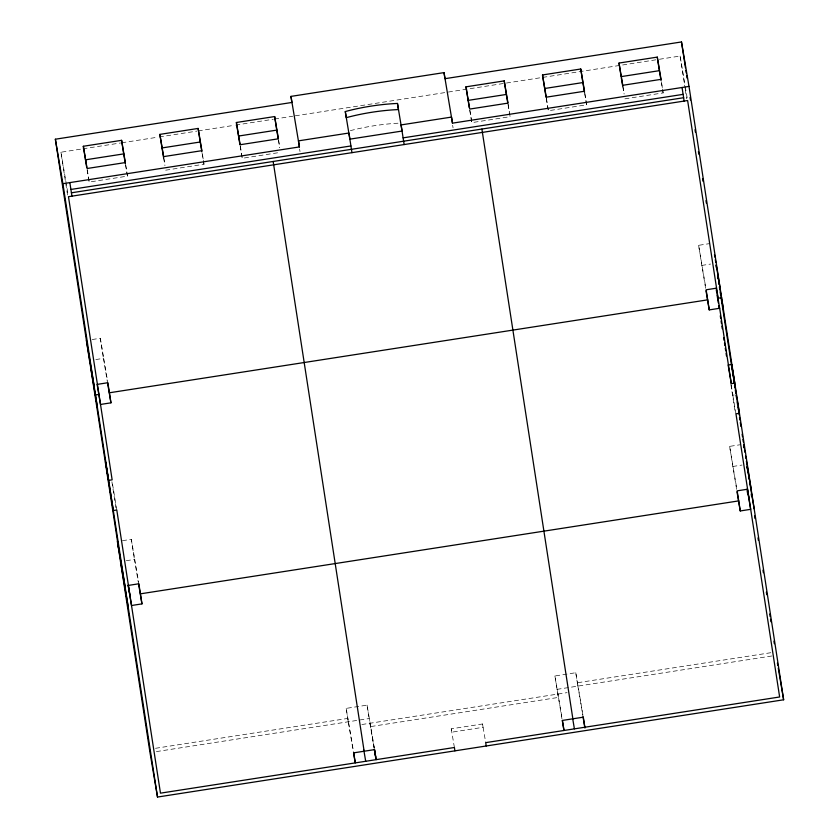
<?xml version="1.0" encoding="UTF-8"?>
<svg xmlns="http://www.w3.org/2000/svg" width="839" height="839" viewBox="0 0 839 839"><rect width="100%" height="100%" fill="white"/><g stroke="black" fill="none" stroke-linecap="round" stroke-linejoin="round"><path stroke-width="0.63" stroke-dasharray="4.2 3.15" d="M67.529 194.931L60.943 152.226L81.656 149.006M82.946 148.807L120.501 142.976M121.791 142.777L158.047 137.145M159.337 136.946L196.892 131.115M198.182 130.905L234.438 125.284M235.728 125.074L273.283 119.243M274.573 119.044L292.696 116.233M295.286 115.824L445.761 92.458M448.341 92.049L658.091 59.475M659.391 59.265L680.104 56.056L685.044 85.274M87.099 169.719L89.186 182.063L127.455 176.127L125.357 162.567M165.713 170.181L203.982 164.234L202.262 153.138M240.153 145.944L242.24 158.298L280.509 152.352M469.735 110.276L471.822 122.63L510.081 116.684L509.514 112.992M546.252 98.394L548.349 110.748L586.608 104.802L584.521 91.241M624.877 98.855L663.135 92.909L661.426 81.823M92.206 339.522L100.323 338.264L107.623 381.451M705.589 288.301L698.614 245.324L709.049 243.698M95.835 359.543L103.428 358.368L107.287 381.231M701.719 265.428L710.57 264.054M731.251 385.111L732.804 395.159L735.121 394.802M122.484 540.694L131.335 539.309L138.645 582.507M736.6 489.357L729.626 446.379L739.746 444.806M126.322 560.683L134.439 559.424L138.309 582.287M732.73 466.484L742.012 465.047M348.258 721.781L346.192 708.378L367.062 705.138L374.372 748.336M561.941 718.771L554.904 675.961L575.774 672.721L582.864 714.65M155.53 748.294L347.745 718.436L353.334 751.461M770.821 652.711L577.326 682.768L582.906 715.803M156.421 751.587L369.129 718.541L374.1 747.948M556.97 689.364L772.247 655.92M361.861 724.518L567.091 692.636M482.551 723.973L483.065 727.319L451.76 732.185L451.246 728.829L482.551 723.973L485.708 742.641M685.264 86.543L687.193 97.974M732.804 395.159L735.96 413.826M698.614 245.324L705.924 288.522M729.626 446.379L736.726 488.308M661.258 81.792L663.135 92.909M622.779 86.501L624.038 93.916M584.731 93.685L586.608 104.802M507.994 104.34L509.661 114.219M554.904 675.961L561.994 717.89M452.63 125.284L453.06 127.822M451.246 728.829L454.402 747.497M299.586 149.059L300.016 151.597M278.412 139.998L279.67 147.412M374.225 748.357L369.978 723.26L370.492 726.605L558.334 697.429L557.82 694.084M346.192 708.378L353.282 750.307M202.094 153.118L203.982 164.234M163.626 157.826L164.884 165.241M125.577 165.01L127.455 176.127M60.943 152.226L68.242 195.424M116.789 510.007L112.08 481.282M730.863 384.325L735.247 412.757M680.104 56.056L685.096 88.41M685.295 89.7L686.69 98.761M622.968 86.532L624.111 93.926M546.441 98.415L548.349 110.748M508.182 104.361L509.325 111.755M575.774 672.721L577.84 686.124M469.913 110.308L471.822 122.63M367.062 705.138L369.129 718.541M278.6 140.019L279.744 147.423M240.342 145.965L242.24 158.298M163.815 157.847L164.958 165.252M87.287 169.74L89.186 182.063M100.323 338.264L103.428 358.368M131.335 539.309L134.439 559.424M111.902 481.785L116.086 508.937M350.356 130.653A68.641 18.458 -8.8 0 1 398.389 123.186"/><path stroke-width="1.26" d="M97.03 404.996L89.511 360.529L55.364 139.211L291.899 102.463L290.965 96.391L444.02 72.615L452.473 123.155L689.008 86.417L783.636 699.789L157.512 797.05L149.992 752.583L117.418 541.48L124.948 585.947M689.008 86.417L681.488 41.95L444.953 78.688L444.02 72.615M83.334 146.269L121.603 140.333L125.357 162.567L87.099 168.503L83.334 146.269L86.679 167.244M159.861 134.387L198.13 128.44L201.884 150.674L163.626 156.62L159.861 134.387L163.626 157.826M236.388 122.494L274.657 116.558L278.412 138.792L240.153 144.728L236.388 122.494L238.486 136.054L276.744 130.118L278.202 138.76M465.97 86.837L504.229 80.89L507.994 103.124L469.725 109.07L465.97 86.837L469.316 107.812M542.497 74.954L580.756 69.008L584.521 91.241L546.252 97.188L542.497 74.954L546.053 97.156M619.014 63.061L657.283 57.115L661.048 79.348L622.779 85.295L619.014 63.061L621.112 76.622L659.37 70.675L661.048 80.565M85.431 159.83L123.69 153.894L125.368 163.773M161.958 147.947L200.217 142.001L201.884 151.88M468.057 100.397L506.326 94.45L507.784 103.103M544.584 88.515L582.853 82.568L584.521 92.447M55.364 139.211L62.894 183.678L299.429 146.93L298.485 140.858L348.93 133.023L351.95 152.656M70.906 189.457L350.922 145.955M403.098 137.858L683.114 94.356M71.42 192.802L683.628 97.712M97.408 384.346L107.843 382.731L110.947 402.835L100.512 404.45L97.114 384.367M716.569 288.165L706.134 289.791L709.238 309.895L719.673 308.28L731.304 383.675L734.786 383.129L731.629 364.462L728.147 365.007L731.304 383.675M95.478 394.938L98.96 394.403M109.395 392.778L707.686 299.848M721.603 297.677L718.121 298.223L687.623 100.523L68.462 196.693L112.143 479.845L108.661 480.39L105.504 461.723L113.317 510.542L116.789 510.007L160.469 793.159L454.402 747.497L454.916 750.853M128.419 585.402L138.855 583.776L141.959 603.891L131.524 605.506L128.084 585.182M747.591 489.221L737.156 490.846L740.25 510.951L750.685 509.325L747.255 489.001M140.407 593.834L738.708 500.893M714.461 254.595L714.891 257.133M715.321 259.681L715.751 262.219M716.181 264.757L720.051 287.63M716.024 265.575L716.412 267.872M717.848 276.356L718.268 278.863M718.698 281.38L719.117 283.886M719.547 286.393L723.155 307.735M736.275 394.624L739.432 413.291L735.96 413.826L779.641 696.978L485.708 742.641L486.221 745.986M743.742 445.373L744.13 447.669M744.518 449.977L744.906 452.284M745.546 456.049L745.965 458.555M746.395 461.072L751.062 488.686M747.077 466.862L747.507 469.4L747.046 466.904M747.937 471.948L748.367 474.486M748.797 477.024L749.227 479.572M749.657 482.11L754.167 508.791M716.275 288.186L719.673 308.28M777.396 662.946L777.826 665.484M778.256 668.033L783.636 699.789M747.444 489.231L749.143 499.278M706.019 290.839L709.238 309.895M737.03 491.895L740.25 510.951M621.321 77.859L622.779 86.501M583 716.611L584.93 728.053M572.712 718.813L574.411 728.86M562.277 720.439L563.976 730.486L562.424 720.428L583.294 717.188L584.846 727.235M397.476 103.449L402.049 131.052L349.873 139.148L345.29 111.556A68.641 18.458 -8.8 0 1 397.476 103.449L398.42 109.573A68.641 18.458 -8.8 0 0 346.234 117.68L345.29 111.556M290.965 96.391L299.429 146.93M374.435 749.615L376.134 759.662L374.582 749.605L353.712 752.845L355.264 762.903L353.544 752.74M374.32 749.206L374.739 751.713M375.169 754.219L375.589 756.736M363.79 749.982L365.699 761.277M238.685 137.292L239.944 144.707M107.507 382.5L110.947 402.835M138.519 583.556L141.959 603.891M128.273 585.412L129.972 595.459M86.407 340.424L93.926 384.891M120.522 561.585L128.042 606.052M731.629 364.462L736.086 393.365M681.488 41.95L685.473 67.749M685.872 70.329L686.271 72.909M686.659 75.489L687.057 78.069M690.046 97.408L690.445 99.988M695.017 129.657L695.416 132.237M698.405 151.586L698.803 154.166M702.579 178.676L702.977 181.255M705.966 200.594L706.365 203.174M717.796 276.503L718.194 279.083M718.593 281.673L718.992 284.253M719.39 286.844L719.789 289.424M720.187 292.014L720.586 294.594M720.984 297.184L732.552 372.149M732.95 374.729L733.349 377.319M733.747 379.899L734.146 382.49M734.544 385.07L734.943 387.66M735.342 390.24L735.74 392.83M736.139 395.41L736.537 398.001M737.135 401.871L737.533 404.461M737.932 407.041L738.33 409.631M738.729 412.211L739.128 414.802M739.526 417.382L739.925 419.972M740.323 422.552L740.921 426.432M742.116 434.183L742.515 436.773M742.914 439.353L743.312 441.943M743.711 444.523L744.13 447.984M751.23 494.003L751.618 496.583M754.607 515.943L755.006 518.523M757.995 537.883L758.393 540.463M762.976 570.142L763.364 572.733M766.353 592.082L766.752 594.673M769.741 614.022L770.139 616.613M770.538 619.192L770.936 621.772M773.925 641.132L774.324 643.712M716.307 289.969L716.705 292.549M717.104 295.139L718.299 302.889M718.698 305.48L719.096 308.06M720.292 315.821L720.691 318.401M721.089 320.991L721.488 323.571M721.886 326.161L722.285 328.741M723.69 337.792L724.088 340.372M724.487 342.962L724.886 345.542M725.284 348.133L725.683 350.712M726.081 353.303L726.48 355.883M747.161 490.742L747.559 493.332M682.055 87.497L684.142 101.058M657.283 57.115L659.37 70.675M580.756 69.008L582.853 82.568M504.229 80.89L506.326 94.45M481.88 129.049L572.859 718.803M452.473 123.155L451.539 117.082L401.105 124.917L404.136 144.56M274.657 116.558L276.744 130.118M273.168 161.466L364.147 751.23M198.13 128.44L200.217 142.001M121.603 140.333L123.69 153.894M69.847 182.598L71.934 196.158M62.894 183.678L157.512 797.05M90.874 368.594L118.792 549.545"/></g></svg>
